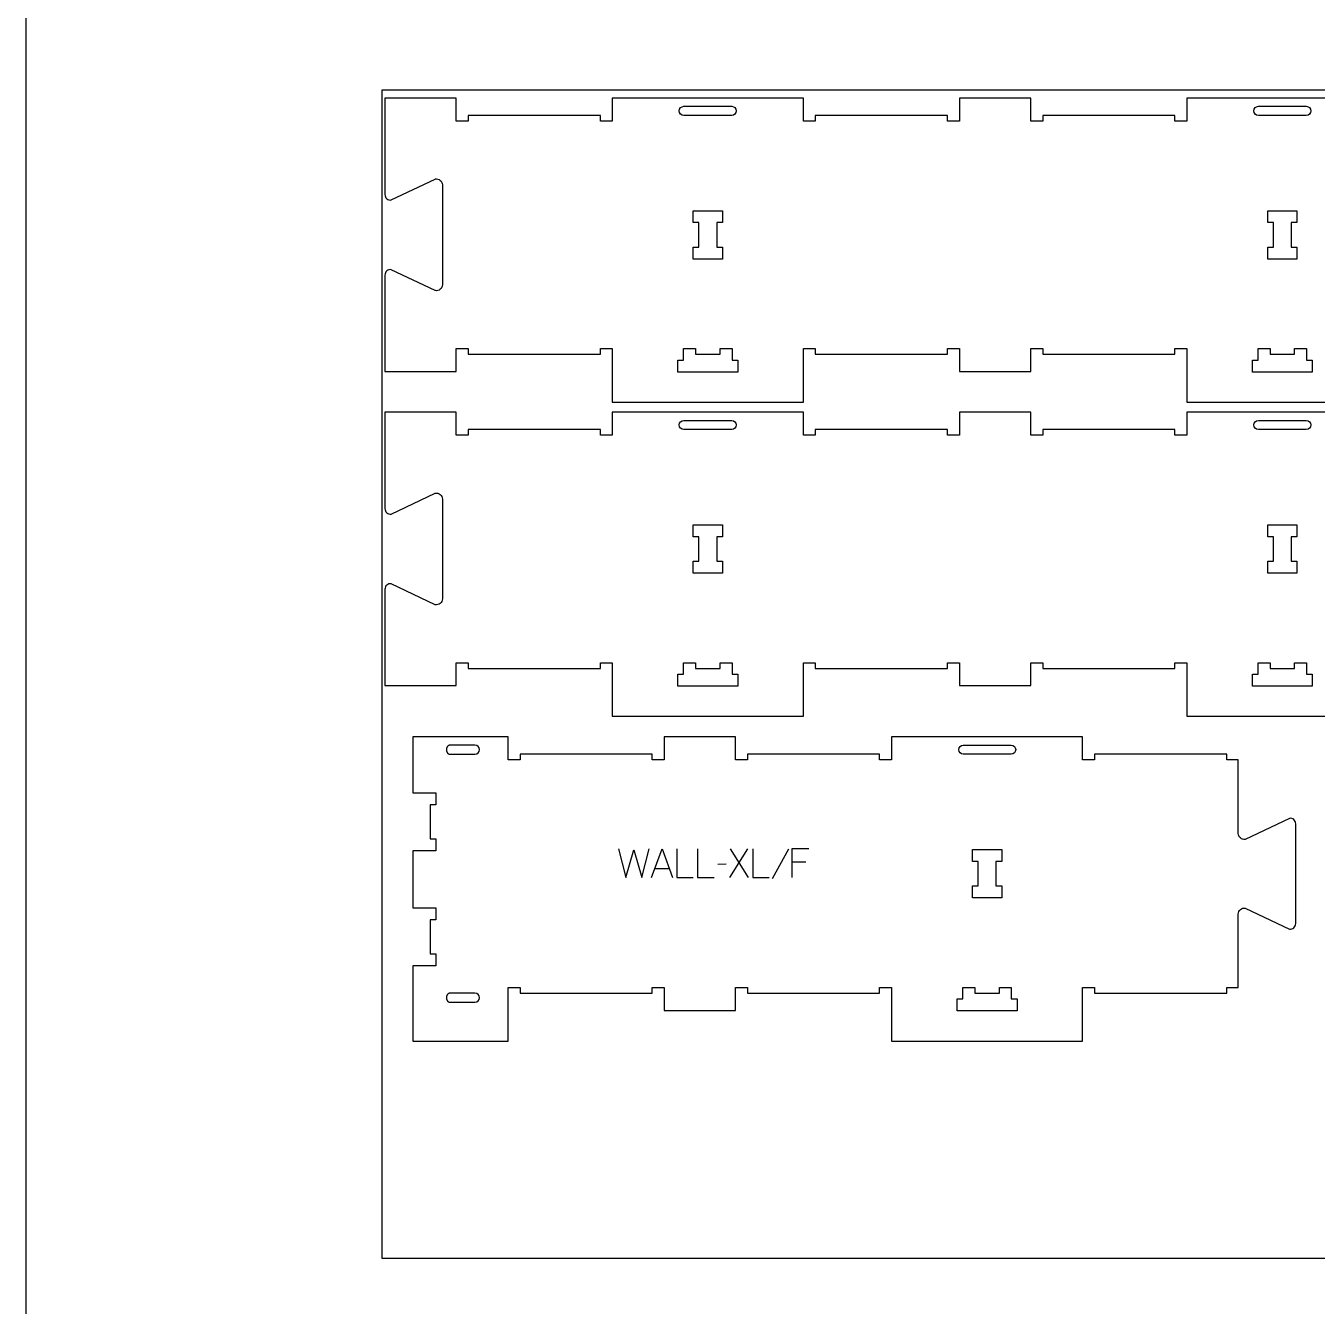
# Model space of a CAD drawing. Extents: x -31012 to -27828, y -10461 to -4867.
# Drawn here: x -31012 to -29663, y -8161 to -6824 of the extents above; entities that cross this region are included whole.
import ezdxf

# ---------------------------------------------------------------- set-up
doc = ezdxf.new("R2010")
doc.units = 0
for name, color, linetype in [('0_SHEET_SPRUCEPLY_2440X122', 1, 'CONTINUOUS'), ('1_ANYTOOL_1MMDEEP_LABELS_S', 2, 'CONTINUOUS'), ('3_ANYTOOL_CUTTHROUGH_INSID', 4, 'CONTINUOUS'), ('4_ANYTOOL_CUTTHROUGH_OUTSI', 5, 'CONTINUOUS'), ('DONOTCUT', 18, 'CONTINUOUS')]:
    doc.layers.add(name, color=color, linetype=linetype)

msp = doc.modelspace()

# ---------------------------------------------------------------- linework, layer by layer
at = {"layer": '0_SHEET_SPRUCEPLY_2440X122'}
msp.add_lwpolyline([(-30640.2, -6891.2), (-30640.2, -8111.2), (-28200.2, -8111.2), (-28200.2, -6891.2)], close=True, dxfattribs=at)
at = {"layer": '1_ANYTOOL_1MMDEEP_LABELS_S'}
for points in [[(-30393.1, -7683.6), (-30385.3, -7713.6), (-30376.9, -7684.5), (-30368.4, -7713.6), (-30360.9, -7683.6)], [(-30358.3, -7713.6), (-30347.5, -7683.6), (-30336.4, -7713.6)], [(-30332.1, -7683.6), (-30332.1, -7713.6), (-30315, -7713.6)], [(-30310.3, -7683.6), (-30310.3, -7713.6), (-30293.2, -7713.6)], [(-30258.2, -7683.6), (-30277.1, -7713.6)], [(-30257, -7713.6), (-30275.9, -7683.6)], [(-30252.7, -7683.6), (-30252.7, -7713.6), (-30235.6, -7713.6)], [(-30215.5, -7684), (-30232.6, -7714.8)], [(-30194.2, -7683.6), (-30211.9, -7683.6), (-30211.9, -7713.6)], [(-30280.6, -7699.7), (-30289.3, -7699.8)], [(-30197.4, -7697.5), (-30211.9, -7697.5)], [(-30354.9, -7704), (-30340, -7704)]]:
    msp.add_lwpolyline(points, dxfattribs=at)
at = {"layer": '3_ANYTOOL_CUTTHROUGH_INSID', "color": 4}
for points in [[(-30324.7, -6908.2), (-30274.7, -6908.2, -1), (-30274.7, -6917.7), (-30324.7, -6917.7, -1)], [(-29724.7, -6908.2), (-29674.7, -6908.2, -1), (-29674.7, -6917.7), (-29724.7, -6917.7, -1)], [(-30324.7, -7236.2), (-30274.7, -7236.2, -1), (-30274.7, -7245.7), (-30324.7, -7245.7, -1)], [(-29724.7, -7236.2), (-29674.7, -7236.2, -1), (-29674.7, -7245.7), (-29724.7, -7245.7, -1)], [(-30542.9, -7575.3), (-30568.7, -7575.3), (-30568.8, -7575.3), (-30568.9, -7575.3), (-30568.9, -7575.3), (-30569, -7575.4), (-30569.1, -7575.4), (-30569.2, -7575.4), (-30569.3, -7575.4), (-30569.4, -7575.4), (-30569.5, -7575.4), (-30569.6, -7575.5), (-30569.7, -7575.5), (-30569.8, -7575.5), (-30569.9, -7575.6), (-30570, -7575.6), (-30570.1, -7575.6), (-30570.2, -7575.7), (-30570.3, -7575.7), (-30570.4, -7575.8), (-30570.5, -7575.8), (-30570.6, -7575.9), (-30570.7, -7576), (-30570.8, -7576), (-30570.8, -7576.1), (-30570.9, -7576.1), (-30571, -7576.2), (-30571.1, -7576.3), (-30571.2, -7576.4), (-30571.3, -7576.4), (-30571.3, -7576.5), (-30571.4, -7576.6), (-30571.5, -7576.7), (-30571.6, -7576.8), (-30571.6, -7576.9), (-30571.7, -7576.9), (-30571.8, -7577), (-30571.8, -7577.1), (-30571.9, -7577.2), (-30571.9, -7577.3), (-30572, -7577.4), (-30572.1, -7577.5), (-30572.1, -7577.6), (-30572.2, -7577.7), (-30572.2, -7577.8), (-30572.3, -7577.9), (-30572.3, -7578), (-30572.3, -7578.1), (-30572.4, -7578.3), (-30572.4, -7578.4), (-30572.4, -7578.5), (-30572.5, -7578.6), (-30572.5, -7578.7), (-30572.5, -7578.8), (-30572.5, -7578.9), (-30572.6, -7579), (-30572.6, -7579.1), (-30572.6, -7579.2), (-30572.6, -7579.3), (-30572.6, -7579.4), (-30572.6, -7579.6), (-30572.7, -7579.7), (-30572.7, -7579.8), (-30572.7, -7579.9), (-30572.7, -7580), (-30572.7, -7580.1), (-30572.7, -7580.2), (-30572.7, -7580.3), (-30572.7, -7580.4), (-30572.7, -7580.5), (-30572.6, -7580.6), (-30572.6, -7580.7), (-30572.6, -7580.8), (-30572.6, -7580.9), (-30572.6, -7581), (-30572.6, -7581.2), (-30572.5, -7581.3), (-30572.5, -7581.4), (-30572.5, -7581.5), (-30572.5, -7581.6), (-30572.4, -7581.7), (-30572.4, -7581.8), (-30572.4, -7581.9), (-30572.3, -7582), (-30572.3, -7582.1), (-30572.3, -7582.2), (-30572.2, -7582.3), (-30572.2, -7582.4), (-30572.1, -7582.5), (-30572.1, -7582.6), (-30572, -7582.7), (-30571.9, -7582.8), (-30571.9, -7582.9), (-30571.8, -7583), (-30571.8, -7583.1), (-30571.7, -7583.2), (-30571.6, -7583.3), (-30571.6, -7583.4), (-30571.5, -7583.5), (-30571.4, -7583.6), (-30571.3, -7583.6), (-30571.3, -7583.7), (-30571.2, -7583.8), (-30571.1, -7583.9), (-30571, -7584), (-30570.9, -7584), (-30570.8, -7584.1), (-30570.8, -7584.2), (-30570.7, -7584.2), (-30570.6, -7584.3), (-30570.5, -7584.3), (-30570.4, -7584.4), (-30570.3, -7584.4), (-30570.2, -7584.5), (-30570.1, -7584.5), (-30570, -7584.6), (-30569.9, -7584.6), (-30569.8, -7584.6), (-30569.7, -7584.7), (-30569.6, -7584.7), (-30569.5, -7584.7), (-30569.4, -7584.7), (-30569.3, -7584.8), (-30569.2, -7584.8), (-30569.1, -7584.8), (-30569, -7584.8), (-30568.9, -7584.8), (-30568.9, -7584.8), (-30568.8, -7584.8), (-30568.7, -7584.8), (-30542.9, -7584.8, 1)], [(-30032.9, -7575.3), (-29982.9, -7575.3, -1), (-29982.9, -7584.8), (-30032.9, -7584.8, -1)], [(-30542.9, -7843.8, 1), (-30542.9, -7834.3), (-30568.7, -7834.3), (-30568.8, -7834.3), (-30568.9, -7834.3), (-30568.9, -7834.3), (-30569, -7834.4), (-30569.1, -7834.4), (-30569.2, -7834.4), (-30569.3, -7834.4), (-30569.4, -7834.4), (-30569.5, -7834.4), (-30569.6, -7834.5), (-30569.7, -7834.5), (-30569.8, -7834.5), (-30569.9, -7834.6), (-30570, -7834.6), (-30570.1, -7834.6), (-30570.2, -7834.7), (-30570.3, -7834.7), (-30570.4, -7834.8), (-30570.5, -7834.8), (-30570.6, -7834.9), (-30570.7, -7835), (-30570.8, -7835), (-30570.8, -7835.1), (-30570.9, -7835.1), (-30571, -7835.2), (-30571.1, -7835.3), (-30571.2, -7835.4), (-30571.3, -7835.4), (-30571.3, -7835.5), (-30571.4, -7835.6), (-30571.5, -7835.7), (-30571.6, -7835.8), (-30571.6, -7835.9), (-30571.7, -7835.9), (-30571.8, -7836), (-30571.8, -7836.1), (-30571.9, -7836.2), (-30571.9, -7836.3), (-30572, -7836.4), (-30572.1, -7836.5), (-30572.1, -7836.6), (-30572.2, -7836.7), (-30572.2, -7836.8), (-30572.3, -7836.9), (-30572.3, -7837), (-30572.3, -7837.1), (-30572.4, -7837.3), (-30572.4, -7837.4), (-30572.4, -7837.5), (-30572.5, -7837.6), (-30572.5, -7837.7), (-30572.5, -7837.8), (-30572.5, -7837.9), (-30572.6, -7838), (-30572.6, -7838.1), (-30572.6, -7838.2), (-30572.6, -7838.3), (-30572.6, -7838.4), (-30572.6, -7838.6), (-30572.7, -7838.7), (-30572.7, -7838.8), (-30572.7, -7838.9), (-30572.7, -7839), (-30572.7, -7839.1), (-30572.7, -7839.2), (-30572.7, -7839.3), (-30572.7, -7839.4), (-30572.7, -7839.5), (-30572.6, -7839.6), (-30572.6, -7839.7), (-30572.6, -7839.8), (-30572.6, -7839.9), (-30572.6, -7840), (-30572.6, -7840.2), (-30572.5, -7840.3), (-30572.5, -7840.4), (-30572.5, -7840.5), (-30572.5, -7840.6), (-30572.4, -7840.7), (-30572.4, -7840.8), (-30572.4, -7840.9), (-30572.3, -7841), (-30572.3, -7841.1), (-30572.3, -7841.2), (-30572.2, -7841.3), (-30572.2, -7841.4), (-30572.1, -7841.5), (-30572.1, -7841.6), (-30572, -7841.7), (-30571.9, -7841.8), (-30571.9, -7841.9), (-30571.8, -7842), (-30571.8, -7842.1), (-30571.7, -7842.2), (-30571.6, -7842.3), (-30571.6, -7842.4), (-30571.5, -7842.5), (-30571.4, -7842.6), (-30571.3, -7842.6), (-30571.3, -7842.7), (-30571.2, -7842.8), (-30571.1, -7842.9), (-30571, -7843), (-30570.9, -7843), (-30570.8, -7843.1), (-30570.8, -7843.2), (-30570.7, -7843.2), (-30570.6, -7843.3), (-30570.5, -7843.3), (-30570.4, -7843.4), (-30570.3, -7843.4), (-30570.2, -7843.5), (-30570.1, -7843.5), (-30570, -7843.6), (-30569.9, -7843.6), (-30569.8, -7843.6), (-30569.7, -7843.7), (-30569.6, -7843.7), (-30569.5, -7843.7), (-30569.4, -7843.7), (-30569.3, -7843.8), (-30569.2, -7843.8), (-30569.1, -7843.8), (-30569, -7843.8), (-30568.9, -7843.8), (-30568.9, -7843.8), (-30568.8, -7843.8), (-30568.7, -7843.8)]]:
    msp.add_lwpolyline(points, format="xyb", close=True, dxfattribs=at)
for points in [[(-30308.9, -7055.2), (-30308.9, -7029.7), (-30314.9, -7029.7), (-30314.9, -7017.2), (-30284.4, -7017.2), (-30284.4, -7029.7), (-30290.4, -7029.7), (-30290.4, -7055.2), (-30284.4, -7055.2), (-30284.4, -7067.7), (-30314.9, -7067.7), (-30314.9, -7055.2)], [(-29708.9, -7055.2), (-29708.9, -7029.7), (-29714.9, -7029.7), (-29714.9, -7017.2), (-29684.4, -7017.2), (-29684.4, -7029.7), (-29690.4, -7029.7), (-29690.4, -7055.2), (-29684.4, -7055.2), (-29684.4, -7067.7), (-29714.9, -7067.7), (-29714.9, -7055.2)], [(-30286.9, -7167.2), (-30286.9, -7161.2), (-30274.4, -7161.2), (-30274.4, -7173.2), (-30268.4, -7173.2), (-30268.4, -7185.7), (-30330.9, -7185.7), (-30330.9, -7173.2), (-30324.9, -7173.2), (-30324.9, -7161.2), (-30312.4, -7161.2), (-30312.4, -7167.2)], [(-29686.9, -7167.2), (-29686.9, -7161.2), (-29674.4, -7161.2), (-29674.4, -7173.2), (-29668.4, -7173.2), (-29668.4, -7185.7), (-29730.9, -7185.7), (-29730.9, -7173.2), (-29724.9, -7173.2), (-29724.9, -7161.2), (-29712.4, -7161.2), (-29712.4, -7167.2)], [(-30308.9, -7383.2), (-30308.9, -7357.7), (-30314.9, -7357.7), (-30314.9, -7345.2), (-30284.4, -7345.2), (-30284.4, -7357.7), (-30290.4, -7357.7), (-30290.4, -7383.2), (-30284.4, -7383.2), (-30284.4, -7395.7), (-30314.9, -7395.7), (-30314.9, -7383.2)], [(-29708.9, -7383.2), (-29708.9, -7357.7), (-29714.9, -7357.7), (-29714.9, -7345.2), (-29684.4, -7345.2), (-29684.4, -7357.7), (-29690.4, -7357.7), (-29690.4, -7383.2), (-29684.4, -7383.2), (-29684.4, -7395.7), (-29714.9, -7395.7), (-29714.9, -7383.2)], [(-30286.9, -7495.2), (-30286.9, -7489.2), (-30274.4, -7489.2), (-30274.4, -7501.2), (-30268.4, -7501.2), (-30268.4, -7513.7), (-30330.9, -7513.7), (-30330.9, -7501.2), (-30324.9, -7501.2), (-30324.9, -7489.2), (-30312.4, -7489.2), (-30312.4, -7495.2)], [(-29686.9, -7495.2), (-29686.9, -7489.2), (-29674.4, -7489.2), (-29674.4, -7501.2), (-29668.4, -7501.2), (-29668.4, -7513.7), (-29730.9, -7513.7), (-29730.9, -7501.2), (-29724.9, -7501.2), (-29724.9, -7489.2), (-29712.4, -7489.2), (-29712.4, -7495.2)], [(-30017.2, -7722.4), (-30017.2, -7696.9), (-30023.2, -7696.9), (-30023.2, -7684.4), (-29992.7, -7684.4), (-29992.7, -7696.9), (-29998.7, -7696.9), (-29998.7, -7722.4), (-29992.7, -7722.4), (-29992.7, -7734.9), (-30023.2, -7734.9), (-30023.2, -7722.4)], [(-29995.2, -7834.3), (-29995.2, -7828.3), (-29982.7, -7828.3), (-29982.7, -7840.3), (-29976.7, -7840.3), (-29976.7, -7852.8), (-30039.2, -7852.8), (-30039.2, -7840.3), (-30033.2, -7840.3), (-30033.2, -7828.3), (-30020.7, -7828.3), (-30020.7, -7834.3)]]:
    msp.add_lwpolyline(points, close=True, dxfattribs=at)
at = {"layer": '4_ANYTOOL_CUTTHROUGH_OUTSI', "color": 5}
for points in [[(-29599.9, -6899.7), (-29799.4, -6899.7), (-29799.4, -6923.7), (-29811.9, -6923.7), (-29811.9, -6917.7), (-29949.9, -6917.7), (-29949.9, -6923.7), (-29962.4, -6923.7), (-29962.4, -6899.7), (-30036.9, -6899.7), (-30036.9, -6923.7), (-30049.4, -6923.7), (-30049.4, -6917.7), (-30187.4, -6917.7), (-30187.4, -6923.7), (-30199.9, -6923.7), (-30199.9, -6899.7), (-30399.4, -6899.7), (-30399.4, -6923.7), (-30411.9, -6923.7), (-30411.9, -6917.7), (-30549.9, -6917.7), (-30549.9, -6923.7), (-30562.4, -6923.7), (-30562.4, -6899.7), (-30636.9, -6899.7), (-30636.9, -6923.4), (-30636.9, -7000.3), (-30636.9, -7000.3, 0.220464), (-30634.9, -7004.7, 0.218884), (-30630.3, -7006), (-30584.3, -6984.2), (-30584.2, -6984.1), (-30584.2, -6984.1, -0.220464), (-30579.2, -6985.5, -0.220464), (-30576.9, -6990.3), (-30576.9, -7094.5, -0.220464), (-30579.2, -7099.3, -0.220464), (-30584.2, -7100.7), (-30584.3, -7100.7), (-30584.3, -7100.7), (-30630.3, -7078.8), (-30630.3, -7078.8, 0.461625), (-30636.9, -7084.5), (-30636.9, -7185.2), (-30562.4, -7185.2), (-30562.4, -7161.2), (-30549.9, -7161.2), (-30549.9, -7167.2), (-30411.9, -7167.2), (-30411.9, -7161.2), (-30399.4, -7161.2), (-30399.4, -7217.2), (-30199.9, -7217.2), (-30199.9, -7161.2), (-30187.4, -7161.2), (-30187.4, -7167.2), (-30049.4, -7167.2), (-30049.4, -7161.2), (-30036.9, -7161.2), (-30036.9, -7185.2), (-29962.4, -7185.2), (-29962.4, -7161.2), (-29949.9, -7161.2), (-29949.9, -7167.2), (-29811.9, -7167.2), (-29811.9, -7161.2), (-29799.4, -7161.2), (-29799.4, -7217.2), (-29599.9, -7217.2)], [(-29599.9, -7227.7), (-29799.4, -7227.7), (-29799.4, -7251.7), (-29811.9, -7251.7), (-29811.9, -7245.7), (-29949.9, -7245.7), (-29949.9, -7251.7), (-29962.4, -7251.7), (-29962.4, -7227.7), (-30036.9, -7227.7), (-30036.9, -7251.7), (-30049.4, -7251.7), (-30049.4, -7245.7), (-30187.4, -7245.7), (-30187.4, -7251.7), (-30199.9, -7251.7), (-30199.9, -7227.7), (-30399.4, -7227.7), (-30399.4, -7251.7), (-30411.9, -7251.7), (-30411.9, -7245.7), (-30549.9, -7245.7), (-30549.9, -7251.7), (-30562.4, -7251.7), (-30562.4, -7227.7), (-30636.9, -7227.7), (-30636.9, -7251.4), (-30636.9, -7328.3), (-30636.9, -7328.3, 0.220464), (-30634.9, -7332.7, 0.218884), (-30630.3, -7334), (-30584.3, -7312.2), (-30584.2, -7312.1), (-30584.2, -7312.1, -0.220464), (-30579.2, -7313.5, -0.220464), (-30576.9, -7318.3), (-30576.9, -7422.5, -0.220464), (-30579.2, -7427.3, -0.220464), (-30584.2, -7428.7), (-30584.3, -7428.7), (-30584.3, -7428.7), (-30630.3, -7406.8), (-30630.3, -7406.8, 0.461625), (-30636.9, -7412.5), (-30636.9, -7513.2), (-30562.4, -7513.2), (-30562.4, -7489.2), (-30549.9, -7489.2), (-30549.9, -7495.2), (-30411.9, -7495.2), (-30411.9, -7489.2), (-30399.4, -7489.2), (-30399.4, -7545.2), (-30199.9, -7545.2), (-30199.9, -7489.2), (-30187.4, -7489.2), (-30187.4, -7495.2), (-30049.4, -7495.2), (-30049.4, -7489.2), (-30036.9, -7489.2), (-30036.9, -7513.2), (-29962.4, -7513.2), (-29962.4, -7489.2), (-29949.9, -7489.2), (-29949.9, -7495.2), (-29811.9, -7495.2), (-29811.9, -7489.2), (-29799.4, -7489.2), (-29799.4, -7545.2), (-29599.9, -7545.2)]]:
    msp.add_lwpolyline(points, format="xyb", dxfattribs=at)
msp.add_lwpolyline([(-29745.7, -7751.7, -0.463455), (-29738.4, -7745.5), (-29738.4, -7745.5), (-29738.3, -7745.5), (-29692.3, -7767.4), (-29692.3, -7767.4, 0.461625), (-29685.7, -7761.7), (-29685.7, -7657.5, 0.461625), (-29692.3, -7651.8), (-29738.4, -7673.7), (-29738.4, -7673.7), (-29738.4, -7673.7, -0.463455), (-29745.7, -7667.5), (-29745.7, -7590.8), (-29757.7, -7590.8), (-29757.7, -7584.8), (-29895.7, -7584.8), (-29895.7, -7590.8), (-29908.2, -7590.8), (-29908.2, -7566.8), (-30107.7, -7566.8), (-30107.7, -7590.8), (-30120.2, -7590.8), (-30120.2, -7584.8), (-30258.2, -7584.8), (-30258.2, -7590.8), (-30270.7, -7590.8), (-30270.7, -7566.8), (-30345.2, -7566.8), (-30345.2, -7590.8), (-30357.7, -7590.8), (-30357.7, -7584.8), (-30495.7, -7584.8), (-30495.7, -7590.8), (-30508.2, -7590.8), (-30508.2, -7566.8), (-30607.7, -7566.8), (-30607.7, -7625.3), (-30583.7, -7625.3), (-30583.7, -7637.8), (-30589.7, -7637.8), (-30589.7, -7673.3), (-30583.7, -7673.3), (-30583.7, -7685.8), (-30607.7, -7685.8), (-30607.7, -7745.3), (-30583.7, -7745.3), (-30583.7, -7757.8), (-30589.7, -7757.8), (-30589.7, -7793.3), (-30583.7, -7793.3), (-30583.7, -7805.8), (-30607.7, -7805.8), (-30607.7, -7852.6), (-30607.7, -7864.6), (-30607.7, -7884.3), (-30508.2, -7884.3), (-30508.2, -7828.3), (-30495.7, -7828.3), (-30495.7, -7834.3), (-30357.7, -7834.3), (-30357.7, -7828.3), (-30345.2, -7828.3), (-30345.2, -7852.3), (-30270.7, -7852.3), (-30270.7, -7828.3), (-30258.2, -7828.3), (-30258.2, -7834.3), (-30120.2, -7834.3), (-30120.2, -7828.3), (-30107.7, -7828.3), (-30107.7, -7884.3), (-29908.2, -7884.3), (-29908.2, -7828.3), (-29895.7, -7828.3), (-29895.7, -7834.3), (-29757.7, -7834.3), (-29757.7, -7828.3), (-29745.7, -7828.3), (-29745.7, -7751.7)], format="xyb", close=True, dxfattribs=at)
at = {"layer": 'DONOTCUT'}
msp.add_lwpolyline([(-31011.9, -10460.6), (-27828.5, -10460.6), (-27828.5, -4867.2), (-31011.9, -4867.2)], close=True, dxfattribs=at)

doc.saveas('drawing.dxf')
